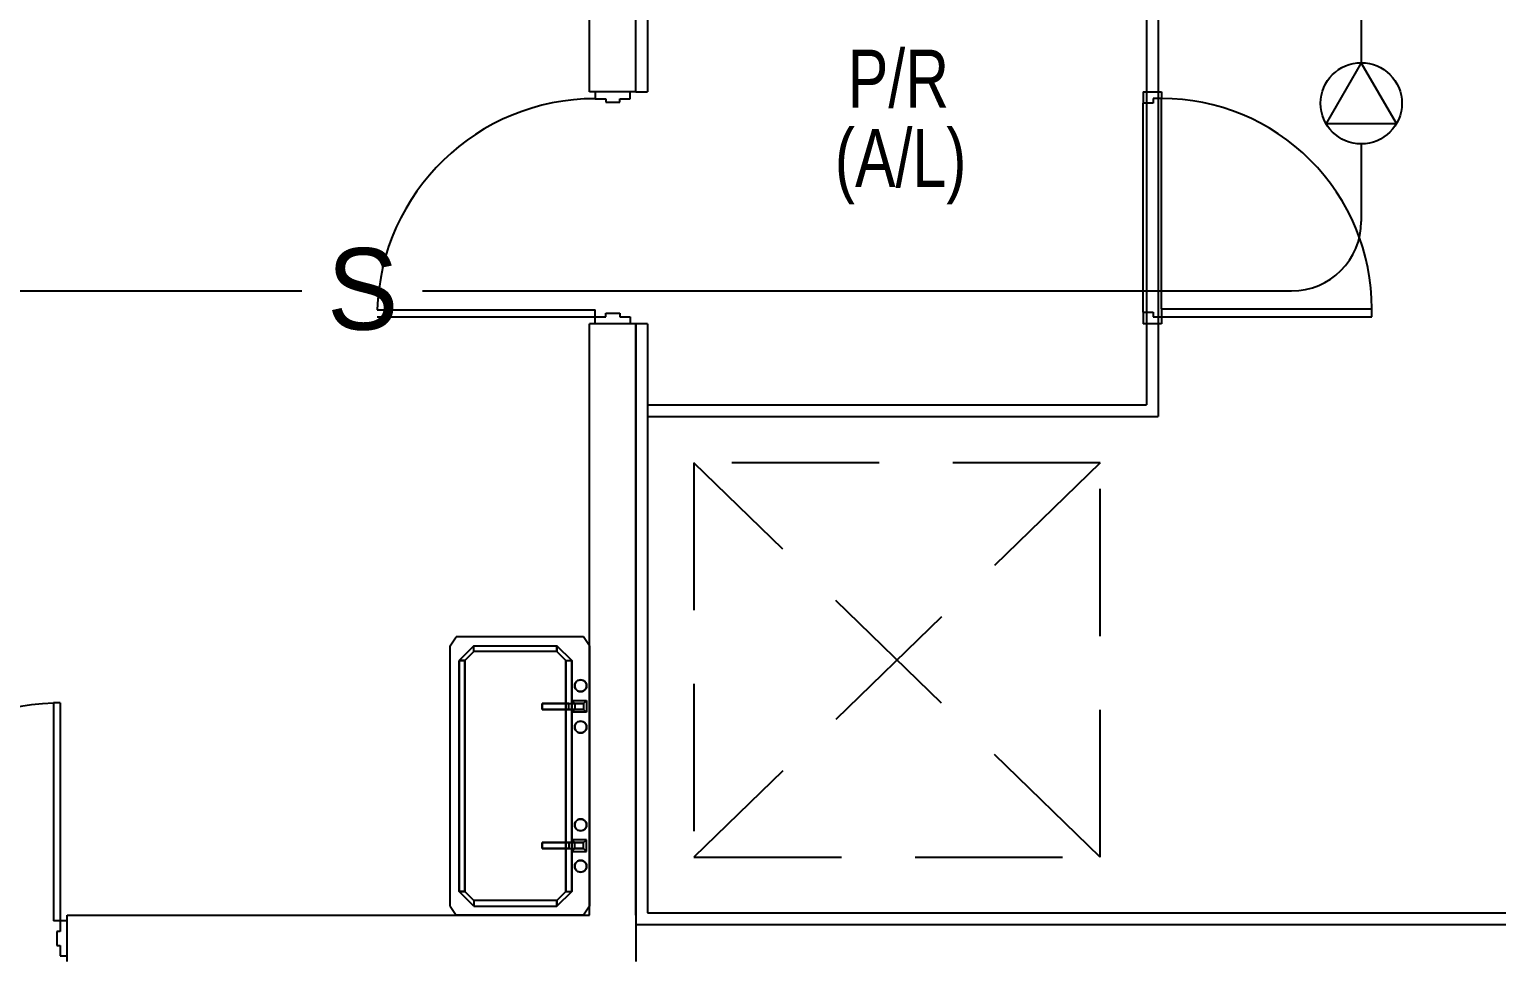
# Model space of a CAD drawing. Header units: millimetres. Extents: x 11414 to 120121, y 3637 to 81420.
# Drawn here: x 90653 to 96975, y 42740 to 46746 of the extents above; entities that cross this region are included whole.
import ezdxf
from ezdxf.enums import TextEntityAlignment as Align

# ---------------------------------------------------------------- set-up
doc = ezdxf.new("R2010")
doc.units = ezdxf.units.MM
doc.header["$LTSCALE"] = 100
doc.linetypes.add('ARC-7$0$HIDDEN', pattern=[9.525, 6.35, -3.175])
doc.linetypes.add('CEN3', pattern=[26, 20, -2, 2, -2])
doc.layers.get('0').update_dxf_attribs({"color": 251})
for name, color, linetype in [('7', 7, 'Continuous'), ('ARC-7$0$ARCH', 9, 'Continuous'), ('ARC-7$0$arch-col', 9, 'Continuous'), ('ARC-7$0$동물실', 9, 'Continuous'), ('ARC-7$0$방화석고', 9, 'Continuous'), ('ARC-7$0$조적', 8, 'Continuous'), ('REC', 21, 'Continuous'), ('sp', 21, 'Continuous'), ('SYM', 7, 'Continuous'), ('W2', 2, 'CEN3')]:
    doc.layers.add(name, color=color, linetype=linetype)
doc.styles.add('ARC-7$0$돋움', font='')
doc.styles.add('ARC-7$0$울릉도l', font='')
doc.styles.add('GHD', font='HYWULM.TTF')
doc.styles.add('lpk', font='HYWULM.TTF')
doc.styles.get('ARC-7$0$돋움').set_extended_font_data('DotumChe')
doc.styles.get('ARC-7$0$울릉도l').set_extended_font_data('Dotum')

# ---------------------------------------------------------------- blocks, each defined once
blk = doc.blocks.new('ARC-7')
at = {"layer": 'ARC-7$0$arch-col', "color": 251}
blk.add_line((676482.8, -450108.5), (676482.8, -452658.5), dxfattribs=at)
at = {"layer": 'ARC-7$0$동물실', "color": 251}
for p, q in [((676532.8, -442783.5), (676532.8, -452708.5)), ((674332.8, -450358.5), (674332.8, -451308.5)), ((674107.8, -451308.5), (674107.8, -451338.5)), ((674107.8, -451308.5), (674107.8, -451338.5)), ((674107.8, -451338.5), (674152.8, -451338.5)), ((674107.8, -451338.5), (674152.8, -451338.5)), ((674152.8, -451338.5), (674152.8, -451353.5)), ((674152.8, -451338.5), (674152.8, -451353.5)), ((674152.8, -451353.5), (674212.8, -451353.5)), ((674152.8, -451353.5), (674212.8, -451353.5)), ((674212.8, -451353.5), (674212.8, -451338.5)), ((674212.8, -451338.5), (674257.8, -451338.5)), ((674212.8, -451353.5), (674212.8, -451338.5)), ((674212.8, -451338.5), (674257.8, -451338.5)), ((674257.8, -451338.5), (674257.8, -451308.5)), ((674257.8, -451338.5), (674257.8, -451308.5)), ((674282.8, -451308.5), (674332.8, -451308.5)), ((676467.8, -451308.5), (676547.8, -451308.5)), ((676467.8, -451308.5), (676467.8, -451358.4)), ((676511.9, -451358.4), (676467.8, -451358.4)), ((676467.8, -452258.7), (676467.8, -451358.4)), ((676482.8, -451308.5), (676532.8, -451308.5)), ((676511.9, -451337.9), (676511.9, -451358.4)), ((676547.8, -451337.9), (676511.9, -451337.9)), ((676511.9, -451337.9), (676511.9, -451358.4)), ((676547.8, -451308.5), (676547.8, -451337.9)), ((676547.8, -452243.9), (676547.8, -451337.9)), ((673167.8, -452248.6), (674107.8, -452248.6)), ((673167.8, -452248.6), (674107.8, -452248.6)), ((674107.8, -452278.5), (674107.8, -452248.6)), ((674107.8, -452278.5), (674107.8, -452248.6)), ((676547.8, -452243.9), (677453, -452243.9)), ((676547.8, -452243.9), (676547.8, -452279.2)), ((677453, -452279.2), (677453, -452243.9)), ((673167.8, -452278.5), (674107.8, -452278.5)), ((673167.8, -452278.5), (674107.8, -452278.5)), ((674107.8, -452308.5), (674107.8, -452278.5)), ((674107.8, -452278.5), (674152.8, -452278.5)), ((674107.8, -452308.5), (674107.8, -452278.5)), ((674107.8, -452278.5), (674152.8, -452278.5)), ((674257.8, -452308.5), (674107.8, -452308.5)), ((674257.8, -452308.5), (674107.8, -452308.5)), ((674152.8, -452278.5), (674152.8, -452263.5)), ((674152.8, -452263.5), (674212.8, -452263.5)), ((674152.8, -452278.5), (674152.8, -452263.5)), ((674152.8, -452263.5), (674212.8, -452263.5)), ((674212.8, -452263.5), (674212.8, -452278.5)), ((674212.8, -452263.5), (674212.8, -452278.5)), ((674212.8, -452278.5), (674257.8, -452278.5)), ((674212.8, -452278.5), (674257.8, -452278.5)), ((674257.8, -452278.5), (674257.8, -452308.5)), ((674257.8, -452278.5), (674257.8, -452308.5)), ((674282.8, -454858.5), (674282.8, -452308.5)), ((674332.8, -452308.5), (674282.8, -452308.5)), ((674332.8, -452308.5), (674332.8, -454848.5)), ((676467.8, -452258.7), (676511.9, -452258.7)), ((676467.8, -452258.7), (676467.8, -452308.5)), ((676547.8, -452308.5), (676467.8, -452308.5)), ((676532.8, -452308.5), (676482.8, -452308.5)), ((676532.8, -452308.5), (676482.8, -452308.5)), ((676511.9, -452258.7), (676511.9, -452279.2)), ((676511.9, -452279.2), (676547.8, -452279.2)), ((676547.8, -452279.2), (676547.8, -452308.5)), ((676547.8, -452279.2), (677453, -452279.2)), ((674332.8, -452658.5), (676482.8, -452658.5)), ((674332.8, -452708.5), (676532.8, -452708.5)), ((673482.8, -453696.6), (673508.2, -453658.5)), ((673482.8, -454820.3), (673482.8, -453696.6)), ((674057.3, -453658.5), (673508.2, -453658.5)), ((673584.5, -453696.6), (673520.9, -453760.2)), ((673584.5, -453696.6), (673520.9, -453760.2)), ((673584.5, -453696.6), (673942.7, -453696.6)), ((673584.5, -453722), (673584.5, -453696.6)), ((673584.5, -453696.6), (673942.7, -453696.6)), ((673584.5, -453722), (673584.5, -453696.6)), ((674006.4, -453760.2), (673942.7, -453696.6)), ((673942.7, -453696.6), (673942.7, -453722)), ((673942.7, -453696.6), (674006.4, -453760.2)), ((673942.7, -453722), (673942.7, -453696.6)), ((674082.8, -453696.6), (674057.3, -453658.5)), ((674082.8, -453696.6), (674082.8, -454820.3)), ((673520.9, -453760.2), (673520.9, -454756.7)), ((673520.9, -453760.2), (673546.4, -453760.2)), ((673520.9, -454756.7), (673520.9, -453760.2)), ((673546.4, -453760.2), (673520.9, -453760.2)), ((673584.5, -453722), (673546.4, -453760.2)), ((673546.4, -453760.2), (673584.5, -453722)), ((673546.4, -454756.7), (673546.4, -453760.2)), ((673546.4, -453760.2), (673546.4, -454756.7)), ((673942.7, -453722), (673584.5, -453722)), ((673942.7, -453722), (673584.5, -453722)), ((673942.7, -453722), (673980.9, -453760.2)), ((673980.9, -453760.2), (673942.7, -453722)), ((673980.9, -453760.2), (673980.9, -454756.7)), ((673980.9, -453760.2), (674006.4, -453760.2)), ((673980.9, -454756.7), (673980.9, -453760.2)), ((673980.9, -453760.2), (674006.4, -453760.2)), ((674006.4, -454756.7), (674006.4, -453760.2)), ((674006.4, -453760.2), (674006.4, -454756.7)), ((674020, -453862.8), (674019.1, -453869.4)), ((674019.1, -453869.4), (674020, -453862.8)), ((674020, -453862.8), (674019.1, -453869.4)), ((674019.1, -453869.4), (674020, -453862.8)), ((674019.1, -453869.4), (674020, -453876)), ((674019.1, -453869.4), (674019.1, -453869.4)), ((674020, -453876), (674019.1, -453869.4)), ((674019.1, -453869.4), (674020, -453876)), ((674020, -453876), (674019.1, -453869.4)), ((674019.1, -453869.4), (674019.1, -453869.4)), ((674022.5, -453856.6), (674020, -453862.8)), ((674020, -453862.8), (674022.5, -453856.6)), ((674022.5, -453856.6), (674020, -453862.8)), ((674020, -453862.8), (674022.5, -453856.6)), ((674020, -453862.8), (674020, -453862.8)), ((674020, -453862.8), (674020, -453862.8)), ((674020, -453876), (674020, -453876)), ((674020, -453876), (674022.5, -453882.1)), ((674020, -453876), (674020, -453876)), ((674022.5, -453882.1), (674020, -453876)), ((674020, -453876), (674022.5, -453882.1)), ((674022.5, -453882.1), (674020, -453876)), ((674026.6, -453851.4), (674022.5, -453856.6)), ((674022.5, -453856.6), (674026.6, -453851.4)), ((674026.6, -453851.4), (674022.5, -453856.6)), ((674022.5, -453856.6), (674026.6, -453851.4)), ((674022.5, -453856.6), (674022.5, -453856.6)), ((674022.5, -453856.6), (674022.5, -453856.6)), ((674022.5, -453882.1), (674022.5, -453882.1)), ((674022.5, -453882.1), (674026.6, -453887.3)), ((674022.5, -453882.1), (674022.5, -453882.1)), ((674026.6, -453887.3), (674022.5, -453882.1)), ((674022.5, -453882.1), (674026.6, -453887.3)), ((674026.6, -453887.3), (674022.5, -453882.1)), ((674031.8, -453847.3), (674026.6, -453851.4)), ((674026.6, -453851.4), (674031.8, -453847.3)), ((674031.8, -453847.3), (674026.6, -453851.4)), ((674026.6, -453851.4), (674031.8, -453847.3)), ((674026.6, -453851.4), (674026.6, -453851.4)), ((674026.6, -453851.4), (674026.6, -453851.4)), ((674026.6, -453887.3), (674026.6, -453887.3)), ((674026.6, -453887.3), (674031.8, -453891.4)), ((674026.6, -453887.3), (674026.6, -453887.3)), ((674031.8, -453891.4), (674026.6, -453887.3)), ((674026.6, -453887.3), (674031.8, -453891.4)), ((674031.8, -453891.4), (674026.6, -453887.3)), ((674038, -453844.8), (674031.8, -453847.3)), ((674031.8, -453847.3), (674038, -453844.8)), ((674038, -453844.8), (674031.8, -453847.3)), ((674031.8, -453847.3), (674038, -453844.8)), ((674031.8, -453847.3), (674031.8, -453847.3)), ((674031.8, -453847.3), (674031.8, -453847.3)), ((674031.8, -453891.4), (674031.8, -453891.4)), ((674031.8, -453891.4), (674038, -453894)), ((674031.8, -453891.4), (674031.8, -453891.4)), ((674038, -453894), (674031.8, -453891.4)), ((674031.8, -453891.4), (674038, -453894)), ((674038, -453894), (674031.8, -453891.4)), ((674044.6, -453843.9), (674038, -453844.8)), ((674038, -453844.8), (674044.6, -453843.9)), ((674044.6, -453843.9), (674038, -453844.8)), ((674038, -453844.8), (674044.6, -453843.9)), ((674038, -453844.8), (674038, -453844.8)), ((674038, -453844.8), (674038, -453844.8)), ((674038, -453894), (674038, -453894)), ((674038, -453894), (674044.6, -453894.8)), ((674038, -453894), (674038, -453894)), ((674044.6, -453894.8), (674038, -453894)), ((674038, -453894), (674044.6, -453894.8)), ((674044.6, -453894.8), (674038, -453894)), ((674051.2, -453844.8), (674044.6, -453843.9)), ((674044.6, -453843.9), (674044.6, -453843.9)), ((674044.6, -453843.9), (674051.2, -453844.8)), ((674051.2, -453844.8), (674044.6, -453843.9)), ((674044.6, -453843.9), (674051.2, -453844.8)), ((674044.6, -453843.9), (674044.6, -453843.9)), ((674044.6, -453894.8), (674051.2, -453894)), ((674051.2, -453894), (674044.6, -453894.8)), ((674044.6, -453894.8), (674051.2, -453894)), ((674051.2, -453894), (674044.6, -453894.8)), ((674044.6, -453894.8), (674044.6, -453894.8)), ((674044.6, -453894.8), (674044.6, -453894.8)), ((674057.3, -453847.3), (674051.2, -453844.8)), ((674051.2, -453844.8), (674051.2, -453844.8)), ((674051.2, -453844.8), (674057.3, -453847.3)), ((674057.3, -453847.3), (674051.2, -453844.8)), ((674051.2, -453844.8), (674057.3, -453847.3)), ((674051.2, -453844.8), (674051.2, -453844.8)), ((674051.2, -453894), (674057.3, -453891.4)), ((674057.3, -453891.4), (674051.2, -453894)), ((674051.2, -453894), (674057.3, -453891.4)), ((674057.3, -453891.4), (674051.2, -453894)), ((674051.2, -453894), (674051.2, -453894)), ((674051.2, -453894), (674051.2, -453894)), ((674062.5, -453851.4), (674057.3, -453847.3)), ((674057.3, -453847.3), (674057.3, -453847.3)), ((674057.3, -453847.3), (674062.5, -453851.4)), ((674062.5, -453851.4), (674057.3, -453847.3)), ((674057.3, -453847.3), (674062.5, -453851.4)), ((674057.3, -453847.3), (674057.3, -453847.3)), ((674057.3, -453891.4), (674062.5, -453887.3)), ((674062.5, -453887.3), (674057.3, -453891.4)), ((674057.3, -453891.4), (674062.5, -453887.3)), ((674062.5, -453887.3), (674057.3, -453891.4)), ((674057.3, -453891.4), (674057.3, -453891.4)), ((674057.3, -453891.4), (674057.3, -453891.4)), ((674066.6, -453856.6), (674062.5, -453851.4)), ((674062.5, -453851.4), (674062.5, -453851.4)), ((674062.5, -453851.4), (674066.6, -453856.6)), ((674066.6, -453856.6), (674062.5, -453851.4)), ((674062.5, -453851.4), (674066.6, -453856.6)), ((674062.5, -453851.4), (674062.5, -453851.4)), ((674062.5, -453887.3), (674066.6, -453882.1)), ((674066.6, -453882.1), (674062.5, -453887.3)), ((674062.5, -453887.3), (674066.6, -453882.1)), ((674066.6, -453882.1), (674062.5, -453887.3)), ((674062.5, -453887.3), (674062.5, -453887.3)), ((674062.5, -453887.3), (674062.5, -453887.3)), ((674069.2, -453862.8), (674066.6, -453856.6)), ((674066.6, -453856.6), (674066.6, -453856.6)), ((674066.6, -453856.6), (674069.2, -453862.8)), ((674069.2, -453862.8), (674066.6, -453856.6)), ((674066.6, -453856.6), (674069.2, -453862.8)), ((674066.6, -453856.6), (674066.6, -453856.6)), ((674066.6, -453882.1), (674069.2, -453876)), ((674069.2, -453876), (674066.6, -453882.1)), ((674066.6, -453882.1), (674069.2, -453876)), ((674069.2, -453876), (674066.6, -453882.1)), ((674066.6, -453882.1), (674066.6, -453882.1)), ((674066.6, -453882.1), (674066.6, -453882.1)), ((674070, -453869.4), (674069.2, -453862.8)), ((674069.2, -453862.8), (674069.2, -453862.8)), ((674069.2, -453862.8), (674070, -453869.4)), ((674070, -453869.4), (674069.2, -453862.8)), ((674069.2, -453862.8), (674070, -453869.4)), ((674069.2, -453862.8), (674069.2, -453862.8)), ((674069.2, -453876), (674070, -453869.4)), ((674070, -453869.4), (674069.2, -453876)), ((674069.2, -453876), (674070, -453869.4)), ((674070, -453869.4), (674069.2, -453876)), ((674069.2, -453876), (674069.2, -453876)), ((674069.2, -453876), (674069.2, -453876)), ((674070, -453869.4), (674070, -453869.4)), ((674070, -453869.4), (674070, -453869.4)), ((671772.8, -453943.5), (671772.8, -454883.5)), ((671802.8, -453943.5), (671772.8, -453943.5)), ((671802.8, -453943.5), (671802.8, -454883.5)), ((673879.1, -453945.7), (673879.1, -453971.2)), ((673993.7, -453945.7), (673879.1, -453945.7)), ((673879.1, -453945.7), (673879.1, -453971.2)), ((673980.9, -453945.7), (673879.1, -453945.7)), ((673879.1, -453945.7), (673879.1, -453945.7)), ((673879.1, -453971.2), (673879.1, -453945.7)), ((673879.1, -453945.7), (673879.1, -453971.2)), ((673879.1, -453945.7), (673980.9, -453945.7)), ((673879.1, -453945.7), (673879.1, -453945.7)), ((673993.7, -453945.7), (673879.1, -453945.7)), ((673980.9, -453945.7), (673980.9, -453971.2)), ((673980.9, -453945.7), (674019.1, -453945.7)), ((673980.9, -453971.2), (673980.9, -453945.7)), ((673993.7, -453945.7), (673980.9, -453945.7)), ((673980.9, -453945.7), (674019.1, -453945.7)), ((673980.9, -453945.7), (673993.7, -453945.7)), ((673993.7, -453971.2), (673993.7, -453945.7)), ((673993.7, -453945.7), (674057.3, -453945.7)), ((673993.7, -453971.2), (673993.7, -453945.7)), ((673993.7, -453945.7), (674057.3, -453945.7)), ((674006.4, -453933), (674019.1, -453945.7)), ((674006.4, -453983.9), (674006.4, -453933)), ((674006.4, -453933), (674070, -453933)), ((674019.1, -453945.7), (674006.4, -453933)), ((674019.1, -453945.7), (674019.1, -453971.2)), ((674057.3, -453945.7), (674019.1, -453945.7)), ((674019.1, -453945.7), (674019.1, -453971.2)), ((674057.3, -453945.7), (674070, -453933)), ((674057.3, -453945.7), (674070, -453933)), ((674057.3, -453945.7), (674057.3, -453971.2)), ((674057.3, -453945.7), (674057.3, -453971.2)), ((674070, -453933), (674070, -453983.9)), ((673879.1, -453971.2), (673993.7, -453971.2)), ((673879.1, -453971.2), (673980.9, -453971.2)), ((673879.1, -453971.2), (673879.1, -453971.2)), ((673879.1, -453971.2), (673980.9, -453971.2)), ((673879.1, -453971.2), (673879.1, -453971.2)), ((673993.7, -453971.2), (673879.1, -453971.2)), ((674019.1, -453971.2), (673980.9, -453971.2)), ((673980.9, -453971.2), (673993.7, -453971.2)), ((673980.9, -453971.2), (673993.7, -453971.2)), ((674019.1, -453971.2), (673980.9, -453971.2)), ((674057.3, -453971.2), (673993.7, -453971.2)), ((673993.7, -453971.2), (674057.3, -453971.2)), ((674019.1, -453971.2), (674006.4, -453983.9)), ((674006.4, -453983.9), (674019.1, -453971.2)), ((674070, -453983.9), (674006.4, -453983.9)), ((674057.3, -453971.2), (674019.1, -453971.2)), ((674044.6, -454022.1), (674038, -454022.9)), ((674038, -454022.9), (674044.6, -454022.1)), ((674044.6, -454022.1), (674038, -454022.9)), ((674038, -454022.9), (674044.6, -454022.1)), ((674051.2, -454022.9), (674044.6, -454022.1)), ((674044.6, -454022.1), (674044.6, -454022.1)), ((674044.6, -454022.1), (674051.2, -454022.9)), ((674051.2, -454022.9), (674044.6, -454022.1)), ((674044.6, -454022.1), (674051.2, -454022.9)), ((674044.6, -454022.1), (674044.6, -454022.1)), ((674057.3, -453971.2), (674070, -453983.9)), ((674057.3, -453971.2), (674070, -453983.9)), ((674020, -454040.9), (674019.1, -454047.5)), ((674020, -454040.9), (674019.1, -454047.5)), ((674019.1, -454047.5), (674020, -454040.9)), ((674020, -454040.9), (674019.1, -454047.5)), ((674019.1, -454047.5), (674020, -454054.1)), ((674019.1, -454047.5), (674019.1, -454047.5)), ((674020, -454054.1), (674019.1, -454047.5)), ((674019.1, -454047.5), (674020, -454054.1)), ((674020, -454054.1), (674019.1, -454047.5)), ((674019.1, -454047.5), (674019.1, -454047.5)), ((674022.5, -454034.8), (674020, -454040.9)), ((674020, -454040.9), (674022.5, -454034.8)), ((674022.5, -454034.8), (674020, -454040.9)), ((674020, -454040.9), (674022.5, -454034.8)), ((674020, -454040.9), (674020, -454040.9)), ((674020, -454040.9), (674020, -454040.9)), ((674020, -454054.1), (674020, -454054.1)), ((674020, -454054.1), (674022.5, -454060.3)), ((674020, -454054.1), (674020, -454054.1)), ((674022.5, -454060.3), (674020, -454054.1)), ((674020, -454054.1), (674022.5, -454060.3)), ((674022.5, -454060.3), (674020, -454054.1)), ((674026.6, -454029.6), (674022.5, -454034.8)), ((674022.5, -454034.8), (674026.6, -454029.6)), ((674026.6, -454029.6), (674022.5, -454034.8)), ((674022.5, -454034.8), (674026.6, -454029.6)), ((674022.5, -454034.8), (674022.5, -454034.8)), ((674022.5, -454034.8), (674022.5, -454034.8)), ((674022.5, -454060.3), (674022.5, -454060.3)), ((674022.5, -454060.3), (674026.6, -454065.5)), ((674022.5, -454060.3), (674022.5, -454060.3)), ((674026.6, -454065.5), (674022.5, -454060.3)), ((674022.5, -454060.3), (674026.6, -454065.5)), ((674026.6, -454065.5), (674022.5, -454060.3)), ((674031.8, -454025.5), (674026.6, -454029.6)), ((674026.6, -454029.6), (674031.8, -454025.5)), ((674031.8, -454025.5), (674026.6, -454029.6)), ((674026.6, -454029.6), (674031.8, -454025.5)), ((674026.6, -454029.6), (674026.6, -454029.6)), ((674026.6, -454029.6), (674026.6, -454029.6)), ((674026.6, -454065.5), (674026.6, -454065.5)), ((674026.6, -454065.5), (674031.8, -454069.6)), ((674026.6, -454065.5), (674026.6, -454065.5)), ((674031.8, -454069.6), (674026.6, -454065.5)), ((674026.6, -454065.5), (674031.8, -454069.6)), ((674031.8, -454069.6), (674026.6, -454065.5)), ((674038, -454022.9), (674031.8, -454025.5)), ((674031.8, -454025.5), (674038, -454022.9)), ((674038, -454022.9), (674031.8, -454025.5)), ((674031.8, -454025.5), (674038, -454022.9)), ((674031.8, -454025.5), (674031.8, -454025.5)), ((674031.8, -454025.5), (674031.8, -454025.5)), ((674031.8, -454069.6), (674031.8, -454069.6)), ((674031.8, -454069.6), (674038, -454072.2)), ((674031.8, -454069.6), (674031.8, -454069.6)), ((674038, -454072.2), (674031.8, -454069.6)), ((674031.8, -454069.6), (674038, -454072.2)), ((674038, -454072.2), (674031.8, -454069.6)), ((674038, -454022.9), (674038, -454022.9)), ((674038, -454022.9), (674038, -454022.9)), ((674038, -454072.2), (674038, -454072.2)), ((674038, -454072.2), (674044.6, -454073)), ((674038, -454072.2), (674038, -454072.2)), ((674044.6, -454073), (674038, -454072.2)), ((674038, -454072.2), (674044.6, -454073)), ((674044.6, -454073), (674038, -454072.2)), ((674044.6, -454073), (674051.2, -454072.2)), ((674051.2, -454072.2), (674044.6, -454073)), ((674044.6, -454073), (674051.2, -454072.2)), ((674051.2, -454072.2), (674044.6, -454073)), ((674044.6, -454073), (674044.6, -454073)), ((674044.6, -454073), (674044.6, -454073)), ((674057.3, -454025.5), (674051.2, -454022.9)), ((674051.2, -454022.9), (674051.2, -454022.9)), ((674051.2, -454022.9), (674057.3, -454025.5)), ((674057.3, -454025.5), (674051.2, -454022.9)), ((674051.2, -454022.9), (674057.3, -454025.5)), ((674051.2, -454022.9), (674051.2, -454022.9)), ((674051.2, -454072.2), (674057.3, -454069.6)), ((674057.3, -454069.6), (674051.2, -454072.2)), ((674051.2, -454072.2), (674057.3, -454069.6)), ((674057.3, -454069.6), (674051.2, -454072.2)), ((674051.2, -454072.2), (674051.2, -454072.2)), ((674051.2, -454072.2), (674051.2, -454072.2)), ((674062.5, -454029.6), (674057.3, -454025.5)), ((674057.3, -454025.5), (674057.3, -454025.5)), ((674057.3, -454025.5), (674062.5, -454029.6)), ((674062.5, -454029.6), (674057.3, -454025.5)), ((674057.3, -454025.5), (674062.5, -454029.6)), ((674057.3, -454025.5), (674057.3, -454025.5)), ((674057.3, -454069.6), (674062.5, -454065.5)), ((674062.5, -454065.5), (674057.3, -454069.6)), ((674057.3, -454069.6), (674062.5, -454065.5)), ((674062.5, -454065.5), (674057.3, -454069.6)), ((674057.3, -454069.6), (674057.3, -454069.6)), ((674057.3, -454069.6), (674057.3, -454069.6)), ((674066.6, -454034.8), (674062.5, -454029.6)), ((674062.5, -454029.6), (674062.5, -454029.6)), ((674062.5, -454029.6), (674066.6, -454034.8)), ((674066.6, -454034.8), (674062.5, -454029.6)), ((674062.5, -454029.6), (674066.6, -454034.8)), ((674062.5, -454029.6), (674062.5, -454029.6)), ((674062.5, -454065.5), (674066.6, -454060.3)), ((674066.6, -454060.3), (674062.5, -454065.5)), ((674062.5, -454065.5), (674066.6, -454060.3)), ((674066.6, -454060.3), (674062.5, -454065.5)), ((674062.5, -454065.5), (674062.5, -454065.5)), ((674062.5, -454065.5), (674062.5, -454065.5)), ((674069.2, -454040.9), (674066.6, -454034.8)), ((674066.6, -454034.8), (674066.6, -454034.8)), ((674066.6, -454034.8), (674069.2, -454040.9)), ((674069.2, -454040.9), (674066.6, -454034.8)), ((674066.6, -454034.8), (674069.2, -454040.9)), ((674066.6, -454034.8), (674066.6, -454034.8)), ((674066.6, -454060.3), (674069.2, -454054.1)), ((674069.2, -454054.1), (674066.6, -454060.3)), ((674066.6, -454060.3), (674069.2, -454054.1)), ((674069.2, -454054.1), (674066.6, -454060.3)), ((674066.6, -454060.3), (674066.6, -454060.3)), ((674066.6, -454060.3), (674066.6, -454060.3)), ((674070, -454047.5), (674069.2, -454040.9)), ((674069.2, -454040.9), (674069.2, -454040.9)), ((674069.2, -454040.9), (674070, -454047.5)), ((674070, -454047.5), (674069.2, -454040.9)), ((674069.2, -454040.9), (674070, -454047.5)), ((674069.2, -454040.9), (674069.2, -454040.9)), ((674069.2, -454054.1), (674070, -454047.5)), ((674070, -454047.5), (674069.2, -454054.1)), ((674069.2, -454054.1), (674070, -454047.5)), ((674070, -454047.5), (674069.2, -454054.1)), ((674069.2, -454054.1), (674069.2, -454054.1)), ((674069.2, -454054.1), (674069.2, -454054.1)), ((674070, -454047.5), (674070, -454047.5)), ((674070, -454047.5), (674070, -454047.5)), ((674019.1, -454469.4), (674020, -454462.8)), ((674020, -454462.8), (674019.1, -454469.4)), ((674019.1, -454469.4), (674020, -454462.8)), ((674020, -454462.8), (674019.1, -454469.4)), ((674020, -454462.8), (674022.5, -454456.6)), ((674022.5, -454456.6), (674020, -454462.8)), ((674020, -454462.8), (674022.5, -454456.6)), ((674022.5, -454456.6), (674020, -454462.8)), ((674020, -454462.8), (674020, -454462.8)), ((674020, -454462.8), (674020, -454462.8)), ((674022.5, -454456.6), (674026.6, -454451.4)), ((674026.6, -454451.4), (674022.5, -454456.6)), ((674022.5, -454456.6), (674026.6, -454451.4)), ((674026.6, -454451.4), (674022.5, -454456.6)), ((674022.5, -454456.6), (674022.5, -454456.6)), ((674022.5, -454456.6), (674022.5, -454456.6)), ((674026.6, -454451.4), (674031.8, -454447.3)), ((674031.8, -454447.3), (674026.6, -454451.4)), ((674026.6, -454451.4), (674031.8, -454447.3)), ((674031.8, -454447.3), (674026.6, -454451.4)), ((674026.6, -454451.4), (674026.6, -454451.4)), ((674026.6, -454451.4), (674026.6, -454451.4)), ((674031.8, -454447.3), (674038, -454444.8)), ((674038, -454444.8), (674031.8, -454447.3)), ((674031.8, -454447.3), (674038, -454444.8)), ((674038, -454444.8), (674031.8, -454447.3)), ((674031.8, -454447.3), (674031.8, -454447.3)), ((674031.8, -454447.3), (674031.8, -454447.3)), ((674038, -454444.8), (674044.6, -454443.9)), ((674044.6, -454443.9), (674038, -454444.8)), ((674038, -454444.8), (674044.6, -454443.9)), ((674044.6, -454443.9), (674038, -454444.8)), ((674038, -454444.8), (674038, -454444.8)), ((674038, -454444.8), (674038, -454444.8)), ((674044.6, -454443.9), (674044.6, -454443.9)), ((674044.6, -454443.9), (674051.2, -454444.8)), ((674044.6, -454443.9), (674044.6, -454443.9)), ((674051.2, -454444.8), (674044.6, -454443.9)), ((674044.6, -454443.9), (674051.2, -454444.8)), ((674051.2, -454444.8), (674044.6, -454443.9)), ((674051.2, -454444.8), (674051.2, -454444.8)), ((674051.2, -454444.8), (674057.3, -454447.3)), ((674051.2, -454444.8), (674051.2, -454444.8)), ((674057.3, -454447.3), (674051.2, -454444.8)), ((674051.2, -454444.8), (674057.3, -454447.3)), ((674057.3, -454447.3), (674051.2, -454444.8)), ((674057.3, -454447.3), (674057.3, -454447.3)), ((674057.3, -454447.3), (674062.5, -454451.4)), ((674057.3, -454447.3), (674057.3, -454447.3)), ((674062.5, -454451.4), (674057.3, -454447.3)), ((674057.3, -454447.3), (674062.5, -454451.4)), ((674062.5, -454451.4), (674057.3, -454447.3)), ((674062.5, -454451.4), (674062.5, -454451.4)), ((674062.5, -454451.4), (674066.6, -454456.6)), ((674062.5, -454451.4), (674062.5, -454451.4)), ((674066.6, -454456.6), (674062.5, -454451.4)), ((674062.5, -454451.4), (674066.6, -454456.6)), ((674066.6, -454456.6), (674062.5, -454451.4)), ((674066.6, -454456.6), (674066.6, -454456.6)), ((674066.6, -454456.6), (674069.2, -454462.8)), ((674066.6, -454456.6), (674066.6, -454456.6)), ((674069.2, -454462.8), (674066.6, -454456.6)), ((674066.6, -454456.6), (674069.2, -454462.8)), ((674069.2, -454462.8), (674066.6, -454456.6)), ((674069.2, -454462.8), (674069.2, -454462.8)), ((674069.2, -454462.8), (674070, -454469.4)), ((674069.2, -454462.8), (674069.2, -454462.8)), ((674070, -454469.4), (674069.2, -454462.8)), ((674069.2, -454462.8), (674070, -454469.4)), ((674070, -454469.4), (674069.2, -454462.8)), ((674019.1, -454469.4), (674019.1, -454469.4)), ((674020, -454476), (674019.1, -454469.4)), ((674019.1, -454469.4), (674019.1, -454469.4)), ((674020, -454476), (674019.1, -454469.4)), ((674019.1, -454469.4), (674020, -454476)), ((674020, -454476), (674019.1, -454469.4)), ((674022.5, -454482.1), (674020, -454476)), ((674020, -454476), (674020, -454476)), ((674020, -454476), (674022.5, -454482.1)), ((674022.5, -454482.1), (674020, -454476)), ((674020, -454476), (674022.5, -454482.1)), ((674020, -454476), (674020, -454476)), ((674026.6, -454487.3), (674022.5, -454482.1)), ((674022.5, -454482.1), (674022.5, -454482.1)), ((674022.5, -454482.1), (674026.6, -454487.3)), ((674026.6, -454487.3), (674022.5, -454482.1)), ((674022.5, -454482.1), (674026.6, -454487.3)), ((674022.5, -454482.1), (674022.5, -454482.1)), ((674031.8, -454491.4), (674026.6, -454487.3)), ((674026.6, -454487.3), (674026.6, -454487.3)), ((674026.6, -454487.3), (674031.8, -454491.4)), ((674031.8, -454491.4), (674026.6, -454487.3)), ((674026.6, -454487.3), (674031.8, -454491.4)), ((674026.6, -454487.3), (674026.6, -454487.3)), ((674038, -454494), (674031.8, -454491.4)), ((674031.8, -454491.4), (674031.8, -454491.4)), ((674031.8, -454491.4), (674038, -454494)), ((674038, -454494), (674031.8, -454491.4)), ((674031.8, -454491.4), (674038, -454494)), ((674031.8, -454491.4), (674031.8, -454491.4)), ((674044.6, -454494.8), (674038, -454494)), ((674038, -454494), (674038, -454494)), ((674038, -454494), (674044.6, -454494.8)), ((674044.6, -454494.8), (674038, -454494)), ((674038, -454494), (674044.6, -454494.8)), ((674038, -454494), (674038, -454494)), ((674051.2, -454494), (674044.6, -454494.8)), ((674044.6, -454494.8), (674051.2, -454494)), ((674051.2, -454494), (674044.6, -454494.8)), ((674044.6, -454494.8), (674051.2, -454494)), ((674044.6, -454494.8), (674044.6, -454494.8)), ((674044.6, -454494.8), (674044.6, -454494.8)), ((674057.3, -454491.4), (674051.2, -454494)), ((674051.2, -454494), (674057.3, -454491.4)), ((674057.3, -454491.4), (674051.2, -454494)), ((674051.2, -454494), (674057.3, -454491.4)), ((674051.2, -454494), (674051.2, -454494)), ((674051.2, -454494), (674051.2, -454494)), ((674062.5, -454487.3), (674057.3, -454491.4)), ((674057.3, -454491.4), (674062.5, -454487.3)), ((674062.5, -454487.3), (674057.3, -454491.4)), ((674057.3, -454491.4), (674062.5, -454487.3)), ((674057.3, -454491.4), (674057.3, -454491.4)), ((674057.3, -454491.4), (674057.3, -454491.4)), ((674066.6, -454482.1), (674062.5, -454487.3)), ((674062.5, -454487.3), (674066.6, -454482.1)), ((674066.6, -454482.1), (674062.5, -454487.3)), ((674062.5, -454487.3), (674066.6, -454482.1)), ((674062.5, -454487.3), (674062.5, -454487.3)), ((674062.5, -454487.3), (674062.5, -454487.3)), ((674069.2, -454476), (674066.6, -454482.1)), ((674066.6, -454482.1), (674069.2, -454476)), ((674069.2, -454476), (674066.6, -454482.1)), ((674066.6, -454482.1), (674069.2, -454476)), ((674066.6, -454482.1), (674066.6, -454482.1)), ((674066.6, -454482.1), (674066.6, -454482.1)), ((674070, -454469.4), (674069.2, -454476)), ((674069.2, -454476), (674070, -454469.4)), ((674070, -454469.4), (674069.2, -454476)), ((674069.2, -454476), (674070, -454469.4)), ((674069.2, -454476), (674069.2, -454476)), ((674069.2, -454476), (674069.2, -454476)), ((674070, -454469.4), (674070, -454469.4)), ((674070, -454469.4), (674070, -454469.4)), ((673879.1, -454545.7), (673993.7, -454545.7)), ((673879.1, -454571.2), (673879.1, -454545.7)), ((673879.1, -454545.7), (673980.9, -454545.7)), ((673879.1, -454571.2), (673879.1, -454545.7)), ((673879.1, -454545.7), (673879.1, -454571.2)), ((673879.1, -454545.7), (673879.1, -454545.7)), ((673879.1, -454571.2), (673879.1, -454545.7)), ((673879.1, -454545.7), (673980.9, -454545.7)), ((673879.1, -454545.7), (673879.1, -454545.7)), ((673993.7, -454545.7), (673879.1, -454545.7)), ((673993.7, -454571.2), (673879.1, -454571.2)), ((673980.9, -454571.2), (673879.1, -454571.2)), ((673879.1, -454571.2), (673879.1, -454571.2)), ((673879.1, -454571.2), (673980.9, -454571.2)), ((673879.1, -454571.2), (673879.1, -454571.2)), ((673993.7, -454571.2), (673879.1, -454571.2)), ((673980.9, -454571.2), (673980.9, -454545.7)), ((673980.9, -454545.7), (673980.9, -454571.2)), ((674019.1, -454545.7), (673980.9, -454545.7)), ((673980.9, -454545.7), (673993.7, -454545.7)), ((673980.9, -454545.7), (673993.7, -454545.7)), ((674019.1, -454545.7), (673980.9, -454545.7)), ((673980.9, -454571.2), (674019.1, -454571.2)), ((673993.7, -454571.2), (673980.9, -454571.2)), ((673980.9, -454571.2), (674019.1, -454571.2)), ((673980.9, -454571.2), (673993.7, -454571.2)), ((673993.7, -454545.7), (673993.7, -454571.2)), ((673993.7, -454545.7), (673993.7, -454571.2)), ((674057.3, -454545.7), (673993.7, -454545.7)), ((673993.7, -454545.7), (674057.3, -454545.7)), ((673993.7, -454571.2), (674057.3, -454571.2)), ((673993.7, -454571.2), (674057.3, -454571.2)), ((674019.1, -454545.7), (674006.4, -454533)), ((674006.4, -454533), (674006.4, -454583.9)), ((674006.4, -454533), (674019.1, -454545.7)), ((674070, -454533), (674006.4, -454533)), ((674006.4, -454583.9), (674019.1, -454571.2)), ((674019.1, -454571.2), (674006.4, -454583.9)), ((674006.4, -454583.9), (674070, -454583.9)), ((674019.1, -454571.2), (674019.1, -454545.7)), ((674057.3, -454545.7), (674019.1, -454545.7)), ((674019.1, -454571.2), (674019.1, -454545.7)), ((674057.3, -454571.2), (674019.1, -454571.2)), ((674057.3, -454545.7), (674070, -454533)), ((674057.3, -454545.7), (674070, -454533)), ((674057.3, -454571.2), (674057.3, -454545.7)), ((674057.3, -454571.2), (674057.3, -454545.7)), ((674057.3, -454571.2), (674070, -454583.9)), ((674057.3, -454571.2), (674070, -454583.9)), ((674070, -454583.9), (674070, -454533)), ((674019.1, -454647.5), (674020, -454640.9)), ((674020, -454640.9), (674019.1, -454647.5)), ((674019.1, -454647.5), (674020, -454640.9)), ((674020, -454640.9), (674019.1, -454647.5)), ((674019.1, -454647.5), (674019.1, -454647.5)), ((674020, -454654.1), (674019.1, -454647.5)), ((674019.1, -454647.5), (674019.1, -454647.5)), ((674019.1, -454647.5), (674020, -454654.1)), ((674020, -454654.1), (674019.1, -454647.5)), ((674019.1, -454647.5), (674020, -454654.1)), ((674020, -454640.9), (674022.5, -454634.8)), ((674022.5, -454634.8), (674020, -454640.9)), ((674020, -454640.9), (674022.5, -454634.8)), ((674022.5, -454634.8), (674020, -454640.9)), ((674020, -454640.9), (674020, -454640.9)), ((674020, -454640.9), (674020, -454640.9)), ((674022.5, -454660.3), (674020, -454654.1)), ((674020, -454654.1), (674020, -454654.1)), ((674020, -454654.1), (674022.5, -454660.3)), ((674022.5, -454660.3), (674020, -454654.1)), ((674020, -454654.1), (674022.5, -454660.3)), ((674020, -454654.1), (674020, -454654.1)), ((674022.5, -454634.8), (674026.6, -454629.6)), ((674026.6, -454629.6), (674022.5, -454634.8)), ((674022.5, -454634.8), (674026.6, -454629.6)), ((674026.6, -454629.6), (674022.5, -454634.8)), ((674022.5, -454634.8), (674022.5, -454634.8)), ((674022.5, -454634.8), (674022.5, -454634.8)), ((674026.6, -454629.6), (674031.8, -454625.5)), ((674031.8, -454625.5), (674026.6, -454629.6)), ((674026.6, -454629.6), (674031.8, -454625.5)), ((674031.8, -454625.5), (674026.6, -454629.6)), ((674026.6, -454629.6), (674026.6, -454629.6)), ((674026.6, -454629.6), (674026.6, -454629.6)), ((674031.8, -454625.5), (674038, -454622.9)), ((674038, -454622.9), (674031.8, -454625.5)), ((674031.8, -454625.5), (674038, -454622.9)), ((674038, -454622.9), (674031.8, -454625.5)), ((674031.8, -454625.5), (674031.8, -454625.5)), ((674031.8, -454625.5), (674031.8, -454625.5)), ((674038, -454622.9), (674044.6, -454622.1)), ((674044.6, -454622.1), (674038, -454622.9)), ((674038, -454622.9), (674044.6, -454622.1)), ((674044.6, -454622.1), (674038, -454622.9)), ((674038, -454622.9), (674038, -454622.9)), ((674038, -454622.9), (674038, -454622.9)), ((674044.6, -454622.1), (674044.6, -454622.1)), ((674044.6, -454622.1), (674051.2, -454622.9)), ((674044.6, -454622.1), (674044.6, -454622.1)), ((674051.2, -454622.9), (674044.6, -454622.1)), ((674044.6, -454622.1), (674051.2, -454622.9)), ((674051.2, -454622.9), (674044.6, -454622.1)), ((674051.2, -454622.9), (674051.2, -454622.9)), ((674051.2, -454622.9), (674057.3, -454625.5)), ((674051.2, -454622.9), (674051.2, -454622.9)), ((674057.3, -454625.5), (674051.2, -454622.9)), ((674051.2, -454622.9), (674057.3, -454625.5)), ((674057.3, -454625.5), (674051.2, -454622.9)), ((674057.3, -454625.5), (674057.3, -454625.5)), ((674057.3, -454625.5), (674062.5, -454629.6)), ((674057.3, -454625.5), (674057.3, -454625.5)), ((674062.5, -454629.6), (674057.3, -454625.5)), ((674057.3, -454625.5), (674062.5, -454629.6)), ((674062.5, -454629.6), (674057.3, -454625.5)), ((674062.5, -454629.6), (674062.5, -454629.6)), ((674062.5, -454629.6), (674066.6, -454634.8)), ((674062.5, -454629.6), (674062.5, -454629.6)), ((674066.6, -454634.8), (674062.5, -454629.6)), ((674062.5, -454629.6), (674066.6, -454634.8)), ((674066.6, -454634.8), (674062.5, -454629.6)), ((674066.6, -454634.8), (674066.6, -454634.8)), ((674066.6, -454634.8), (674069.2, -454640.9)), ((674066.6, -454634.8), (674066.6, -454634.8)), ((674069.2, -454640.9), (674066.6, -454634.8)), ((674066.6, -454634.8), (674069.2, -454640.9)), ((674069.2, -454640.9), (674066.6, -454634.8)), ((674069.2, -454654.1), (674066.6, -454660.3)), ((674066.6, -454660.3), (674069.2, -454654.1)), ((674069.2, -454654.1), (674066.6, -454660.3)), ((674066.6, -454660.3), (674069.2, -454654.1)), ((674069.2, -454640.9), (674069.2, -454640.9)), ((674069.2, -454640.9), (674070, -454647.5)), ((674069.2, -454640.9), (674069.2, -454640.9)), ((674070, -454647.5), (674069.2, -454640.9)), ((674069.2, -454640.9), (674070, -454647.5)), ((674070, -454647.5), (674069.2, -454640.9)), ((674070, -454647.5), (674069.2, -454654.1)), ((674069.2, -454654.1), (674070, -454647.5)), ((674070, -454647.5), (674069.2, -454654.1)), ((674069.2, -454654.1), (674070, -454647.5)), ((674069.2, -454654.1), (674069.2, -454654.1)), ((674069.2, -454654.1), (674069.2, -454654.1)), ((674070, -454647.5), (674070, -454647.5)), ((674070, -454647.5), (674070, -454647.5)), ((674026.6, -454665.5), (674022.5, -454660.3)), ((674022.5, -454660.3), (674022.5, -454660.3)), ((674022.5, -454660.3), (674026.6, -454665.5)), ((674026.6, -454665.5), (674022.5, -454660.3)), ((674022.5, -454660.3), (674026.6, -454665.5)), ((674022.5, -454660.3), (674022.5, -454660.3)), ((674031.8, -454669.6), (674026.6, -454665.5)), ((674026.6, -454665.5), (674026.6, -454665.5)), ((674026.6, -454665.5), (674031.8, -454669.6)), ((674031.8, -454669.6), (674026.6, -454665.5)), ((674026.6, -454665.5), (674031.8, -454669.6)), ((674026.6, -454665.5), (674026.6, -454665.5)), ((674038, -454672.2), (674031.8, -454669.6)), ((674031.8, -454669.6), (674031.8, -454669.6)), ((674031.8, -454669.6), (674038, -454672.2)), ((674038, -454672.2), (674031.8, -454669.6)), ((674031.8, -454669.6), (674038, -454672.2)), ((674031.8, -454669.6), (674031.8, -454669.6)), ((674044.6, -454673), (674038, -454672.2)), ((674038, -454672.2), (674038, -454672.2)), ((674038, -454672.2), (674044.6, -454673)), ((674044.6, -454673), (674038, -454672.2)), ((674038, -454672.2), (674044.6, -454673)), ((674038, -454672.2), (674038, -454672.2)), ((674051.2, -454672.2), (674044.6, -454673)), ((674044.6, -454673), (674051.2, -454672.2)), ((674051.2, -454672.2), (674044.6, -454673)), ((674044.6, -454673), (674051.2, -454672.2)), ((674044.6, -454673), (674044.6, -454673)), ((674044.6, -454673), (674044.6, -454673)), ((674057.3, -454669.6), (674051.2, -454672.2)), ((674051.2, -454672.2), (674057.3, -454669.6)), ((674057.3, -454669.6), (674051.2, -454672.2)), ((674051.2, -454672.2), (674057.3, -454669.6)), ((674051.2, -454672.2), (674051.2, -454672.2)), ((674051.2, -454672.2), (674051.2, -454672.2)), ((674062.5, -454665.5), (674057.3, -454669.6)), ((674057.3, -454669.6), (674062.5, -454665.5)), ((674062.5, -454665.5), (674057.3, -454669.6)), ((674057.3, -454669.6), (674062.5, -454665.5)), ((674057.3, -454669.6), (674057.3, -454669.6)), ((674057.3, -454669.6), (674057.3, -454669.6)), ((674066.6, -454660.3), (674062.5, -454665.5)), ((674062.5, -454665.5), (674066.6, -454660.3)), ((674066.6, -454660.3), (674062.5, -454665.5)), ((674062.5, -454665.5), (674066.6, -454660.3)), ((674062.5, -454665.5), (674062.5, -454665.5)), ((674062.5, -454665.5), (674062.5, -454665.5)), ((674066.6, -454660.3), (674066.6, -454660.3)), ((674066.6, -454660.3), (674066.6, -454660.3)), ((673584.5, -454820.3), (673520.9, -454756.7)), ((673520.9, -454756.7), (673546.4, -454756.7)), ((673584.5, -454820.3), (673520.9, -454756.7)), ((673546.4, -454756.7), (673520.9, -454756.7)), ((673584.5, -454794.9), (673546.4, -454756.7)), ((673546.4, -454756.7), (673584.5, -454794.9)), ((674006.4, -454756.7), (673942.7, -454820.3)), ((673942.7, -454794.9), (673980.9, -454756.7)), ((673942.7, -454820.3), (674006.4, -454756.7)), ((673980.9, -454756.7), (673942.7, -454794.9)), ((673980.9, -454756.7), (674006.4, -454756.7)), ((673980.9, -454756.7), (674006.4, -454756.7)), ((673482.8, -454820.3), (673508.2, -454858.5)), ((673942.7, -454794.9), (673584.5, -454794.9)), ((673584.5, -454794.9), (673584.5, -454820.3)), ((673942.7, -454794.9), (673584.5, -454794.9)), ((673584.5, -454794.9), (673584.5, -454820.3)), ((673584.5, -454820.3), (673942.7, -454820.3)), ((673584.5, -454820.3), (673942.7, -454820.3)), ((673942.7, -454820.3), (673942.7, -454794.9)), ((673942.7, -454794.9), (673942.7, -454820.3)), ((674082.8, -454820.3), (674057.3, -454858.5)), ((671802.8, -454883.5), (671772.8, -454883.5)), ((671832.8, -454883.5), (671802.8, -454883.5)), ((671802.8, -454883.5), (671802.8, -454928.5)), ((671832.8, -455033.5), (671832.8, -454883.5)), ((674057.3, -454858.5), (673508.2, -454858.5)), ((674282.8, -454898.5), (683962.8, -454898.5)), ((674332.8, -454848.5), (683882.8, -454848.5)), ((671802.8, -454928.5), (671787.8, -454928.5)), ((671787.8, -454928.5), (671787.8, -454988.5)), ((671787.8, -454988.5), (671802.8, -454988.5)), ((671802.8, -454988.5), (671802.8, -455033.5)), ((671802.8, -455033.5), (671832.8, -455033.5))]:
    blk.add_line(p, q, dxfattribs=at)
at = {"layer": 'ARC-7$0$동물실', "color": 251, "linetype": 'ARC-7$0$HIDDEN'}
for p, q in [((676282.8, -452908.5), (674532.8, -454608.5)), ((676282.8, -454608.5), (674532.8, -452908.5)), ((676282.8, -452908.5), (674532.8, -452908.5)), ((674532.8, -452908.5), (674532.8, -454608.5)), ((676282.8, -454608.5), (676282.8, -452908.5)), ((674532.8, -454608.5), (676282.8, -454608.5))]:
    blk.add_line(p, q, dxfattribs=at)
at = {"layer": 'ARC-7$0$동물실', "color": 251}
for centre, radius, start, end in [((674107.8, -452278.5), 940, 90, 178.1729), ((674107.8, -452278.5), 940, 90, 178.1729), ((676548.3, -452242.6), 904.7, 359.91508, 90.03615), ((671802.8, -454883.5), 940, 91.8271, 180)]:
    blk.add_arc(centre, radius, start, end, dxfattribs=at)
at = {"layer": 'ARC-7$0$방화석고', "color": 251, "linetype": 'Continuous'}
blk.add_line((674282.8, -454898.5), (683932.8, -454898.5), dxfattribs=at)
at = {"layer": 'ARC-7$0$조적', "color": 251, "linetype": 'Continuous'}
for p, q in [((674282.8, -451308.5), (674282.8, -450108.5)), ((674082.8, -451308.5), (674082.8, -450308.5)), ((674282.8, -451308.5), (674082.8, -451308.5)), ((674082.8, -454858.5), (674082.8, -452308.5)), ((674282.8, -452308.5), (674082.8, -452308.5)), ((674282.8, -452308.5), (674282.8, -455058.5)), ((671832.8, -454858.5), (674082.8, -454858.5)), ((671832.8, -455058.5), (671832.8, -454858.5))]:
    blk.add_line(p, q, dxfattribs=at)
at = {"color": 251, "style": 'ARC-7$0$돋움'}
for tag, p in [('X2', (601933.6, -417318.4)), ('X3', (611533.6, -417318.4)), ('X4', (621433.6, -417318.4)), ('X6', (641231.6, -417318.4)), ('X7', (651133.6, -417318.5)), ('X8', (661033.6, -417318.4)), ('X9', (667633.6, -417318.4)), ('X10', (676133.6, -417318.5)), ('X11', (683633.6, -417318.5)), ('X5', (631333.6, -417375.7))]:
    blk.add_attdef(tag, text='', height=750, dxfattribs=at).set_placement(p, align=Align.MIDDLE_CENTER)
at = {"layer": 'ARC-7$0$ARCH', "color": 251}
for tag, height, style, p in [('Y11', 450, 'ARC-7$0$울릉도l', (593382.5, -427808.5)), ('Y10', 450, 'ARC-7$0$울릉도l', (593382.5, -435308.5)), ('Y9', 450, 'ARC-7$0$울릉도l', (593382.5, -443808.5)), ('Y8', 450, 'ARC-7$0$울릉도l', (593382.5, -450408.5)), ('Y7', 450, 'ARC-7$0$울릉도l', (593382.5, -460308.5)), ('Y6', 750, 'ARC-7$0$돋움', (593382.5, -470208.5))]:
    blk.add_attdef(tag, text='', height=height, rotation=90, dxfattribs=dict(at, style=style)).set_placement(p, align=Align.MIDDLE_CENTER)
blk = doc.blocks.new('SP')
at = {"layer": 'SYM', "color": 2}
blk.add_lwpolyline([(0, 175), (-151.6, -87.5), (151.6, -87.5)], close=True, dxfattribs=at)
blk.add_circle((0, 0), 175, dxfattribs=at)

msp = doc.modelspace()

# ---------------------------------------------------------------- linework, layer by layer
at = {"layer": 'sp', "color": 3, "linetype": 'Continuous'}
for p, q in [((96391.6, 47527, 0), (96391.6, 46602, 0)), ((96391.6, 46252, 0), (96391.6, 45918.2, 0)), ((89491.6, 45618.2, 0), (91827, 45618.2, 0)), ((92347.6, 45618.2, 0), (96091.6, 45618.2, 0))]:
    msp.add_line(p, q, dxfattribs=at)
msp.add_arc((96091.6, 45918.2, 0), 300, 270, 0, dxfattribs=at)

# ---------------------------------------------------------------- block references
at = {"color": 21, "linetype": 'Continuous'}
msp.add_blockref('ARC-7', (-581016.2, 497785.5, 0), dxfattribs=at)
at = {"layer": 'REC', "color": 3, "linetype": 'Continuous'}
msp.add_blockref('SP', (96391.6, 46427, 0), dxfattribs=at)

# ---------------------------------------------------------------- texts
at = {"layer": '7', "style": 'GHD', "width": 0.8}
for s, p in [('P/R', (94179.6, 46408.3, 0)), ('(A/L)', (94123.5, 46066.2, 0))]:
    msp.add_text(s, height=250, dxfattribs=at).set_placement(p)
at = {"layer": 'W2', "style": 'lpk'}
msp.add_text('S', height=351.6, dxfattribs=at).set_placement((92089.7, 45627.1, 0), align=Align.MIDDLE_CENTER)

doc.saveas('drawing.dxf')
